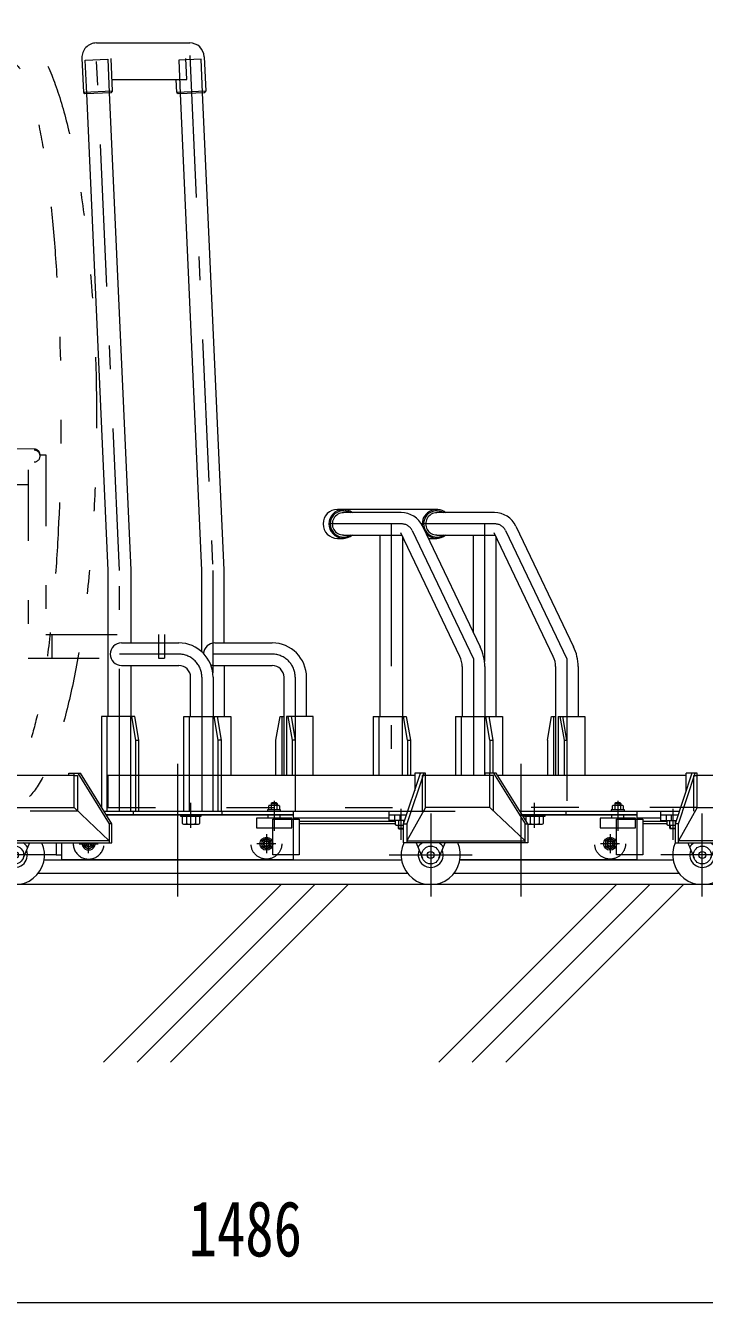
# Model space of a CAD drawing. Units: millimetres, scale not verified. Extents: x -5740 to 5740, y -4020 to 4020.
# Drawn here: x -4037 to -3464, y -2554 to -1476 of the extents above; entities that cross this region are included whole.
import ezdxf
from ezdxf.enums import TextEntityAlignment as Align

# ---------------------------------------------------------------- set-up
doc = ezdxf.new("R2010")
doc.units = ezdxf.units.MM
doc.header["$LTSCALE"] = 10
for name, pattern in [('USER2', [10, 4, -6]), ('USER4', [24, 12, -5, 2, -5]), ('USER5', [25, 6, -5, 2, -5, 2, -5])]:
    doc.linetypes.add(name, pattern=pattern)
for name, color, linetype, lineweight in [('0-0_0', 7, 'Continuous', 18), ('0-3_2-03BODL', 2, 'Continuous', 18), ('0-5_2-43THIN', 4, 'Continuous', 18), ('0-9_2-A', 7, 'Continuous', 18), ('0-A_2-B', 7, 'Continuous', 18), ('0-B_2-C', 7, 'Continuous', 18), ('0-D_2-E', 6, 'USER5', 18), ('0-E_2-F', 3, 'Continuous', 18)]:
    doc.layers.add(name, color=color, linetype=linetype, lineweight=lineweight)
doc.styles.add('ＭＳ ゴシック', font='')
doc.styles.get('ＭＳ ゴシック').set_extended_font_data('MS Gothic')

# ---------------------------------------------------------------- blocks, each defined once
blk = doc.blocks.new('CCS-FR-RACK-BK-FRT1_10')
at = {"layer": '0-A_2-B'}
for p, q in [((-71.16, 316.75), (-154.98, 316.75)), ((-101.29, 314), (-149.95, 314)), ((-22.5, 314), (-71.16, 314)), ((-83.24, 302.62), (-34.6, 200.78)), ((-4.46, 302.62), (44.19, 200.78)), ((-154.98, 292.25), (-149.95, 292.25)), ((-149.95, 295), (-100.66, 295)), ((-119.31, 295), (-119.31, 142)), ((-51.74, 192.59), (-101.65, 297.07)), ((-100.31, 294.27), (-100.31, 142)), ((-78.29, 292.25), (-71.16, 292.25)), ((-71.16, 295), (-21.87, 295)), ((-40.53, 295), (-40.53, 213.19)), ((27.04, 192.59), (-22.86, 297.07)), ((-21.53, 294.27), (-21.53, 142)), ((-49.79, 183.97), (-49.79, 142)), ((-30.79, 183.97), (-30.79, 142)), ((29, 183.97), (29, 92)), ((48, 183.97), (48, 142)), ((-124.96, 142), (-96.98, 142)), ((-124.96, 142), (-124.96, 92)), ((-120.27, 142), (-120.27, 92)), ((-100.57, 142), (-100.57, 92)), ((-95.97, 122), (-99.45, 142)), ((-96.98, 142), (-93.51, 122)), ((-55.44, 142), (-15.88, 142)), ((-55.44, 142), (-55.44, 92)), ((-50.75, 142), (-50.75, 92)), ((-31.05, 142), (-31.05, 92)), ((-26.45, 122), (-29.92, 142)), ((-27.46, 142), (-23.99, 122)), ((-15.88, 142), (-15.88, 92)), ((22.19, 122), (25.67, 142)), ((25.67, 142), (29, 142)), ((27.23, 142), (27.23, 92)), ((31.05, 142), (31.05, 92)), ((31.05, 142), (53.64, 142)), ((32.61, 142), (36.09, 122)), ((38.55, 122), (35.07, 142)), ((53.64, 142), (53.64, 92)), ((-95.97, 122), (-93.51, 122)), ((-95.97, 122), (-95.97, 92)), ((-93.51, 122), (-93.51, 92)), ((-26.45, 122), (-23.99, 122)), ((-26.45, 122), (-26.45, 94)), ((-23.99, 122), (-23.99, 94)), ((22.19, 122), (22.19, 92)), ((36.09, 122), (36.09, 92)), ((139.25, 92), (-19.86, 92)), ((144.06, 94), (129.9, 51.19)), ((132.72, 51.19), (146.87, 94)), ((148.52, 94), (139.25, 94)), ((139.25, 79.48), (139.25, 94)), ((148.52, 65), (148.52, 94)), ((202.68, 92), (148.52, 92)), ((198.34, 94), (208.07, 94)), ((198.34, 92), (198.34, 94)), ((202.68, 65), (202.68, 94)), ((205.77, 94), (232.37, 51.19)), ((234.67, 51.19), (208.07, 94)), ((148.52, 65), (132.72, 36.99)), ((148.52, 65), (202.68, 65)), ((202.68, 65), (232.37, 36.99)), ((-1.21, 62), (133.47, 62)), ((117.78, 54), (117.78, 62)), ((117.78, 59), (132.48, 59)), ((117.78, 54), (130.83, 54)), ((122.6, 54), (122.6, 59)), ((125.48, 50.45), (125.48, 54)), ((126.67, 54), (126.67, 59)), ((130.08, 51.74), (130.08, 54)), ((129.9, 50), (123.96, 50)), ((125.28, 47.5), (125.28, 50)), ((125.28, 47.5), (125.78, 47)), ((125.28, 47.5), (129.9, 47.5)), ((129.78, 47), (125.78, 47)), ((129.9, 47.12), (129.78, 47)), ((232.37, 36.99), (132.72, 36.99)), ((140.59, 35.35), (145.81, 22.23)), ((164.97, 35.35), (159.75, 22.23))]:
    blk.add_line(p, q, dxfattribs=at)
at = {"layer": '0-A_2-B', "color": 3, "linetype": 'USER4'}
for p, q in [((-100.97, 304.5), (-162.19, 304.5)), ((-109.81, 304.5), (-109.81, 92)), ((-22.19, 304.5), (-83.4, 304.5)), ((-31.03, 304.5), (-31.03, 188.27)), ((-91.95, 298.81), (-40.29, 190.65)), ((-13.17, 298.81), (38.5, 190.65)), ((-40.29, 190.65), (-40.29, 92)), ((38.5, 190.65), (38.5, 62)), ((0, -10), (0, 102)), ((127.78, 64), (127.78, 37.9)), ((152.78, -10), (152.78, 60)), ((187.78, 25), (117.78, 25))]:
    blk.add_line(p, q, dxfattribs=at)
at = {"layer": '0-A_2-B', "color": 3, "linetype": 'USER2'}
for p, q in [((202.68, 92), (205.64, 92)), ((205.64, 92), (205.64, 62)), ((148.52, 65), (-3.08, 65)), ((205.64, 62), (133.47, 62))]:
    blk.add_line(p, q, dxfattribs=at)
at = {"layer": '0-A_2-B', "color": 3}
for p, q in [((125.68, 50), (125.68, 47.1)), ((129.88, 50), (129.88, 47.1))]:
    blk.add_line(p, q, dxfattribs=at)
at = {"layer": '0-A_2-B'}
for points in [[(36.09, 122), (38.55, 122), (38.55, 92)], [(123.96, 50), (123.18, 50.45), (123.18, 54)], [(129.9, 35.35), (234.67, 35.35), (234.67, 51.19), (232.37, 51.19), (232.37, 35.35)], [(132.72, 35.35), (132.72, 51.19), (129.9, 51.19), (129.9, 35.35)]]:
    blk.add_lwpolyline(points, dxfattribs=at)
at = {"layer": '0-A_2-B', "color": 3, "linetype": 'USER2'}
blk.add_lwpolyline([(145.56, 62), (145.56, 92), (148.52, 92)], dxfattribs=at)
at = {"layer": '0-A_2-B'}
for radius in [7.5, 3]:
    blk.add_circle((152.78, 25), radius, dxfattribs=at)
for centre, radius, start, end in [((-154.98, 304.5), 12.25, 90, 270), ((-101.29, 294), 20, 25.53151, 90), ((-22.5, 294), 20, 25.53151, 90), ((-69.79, 183.97), 39, 0, 25.53151), ((9, 183.97), 39, 0, 25.53151), ((-69.79, 183.97), 20, 0, 25.53151), ((9, 183.97), 20, 0, 25.53151), ((124.33, 52.14), 2.04, 244.26988, 304.28792), ((127.78, 57.73), 7.63, 252.4633, 286.11698), ((152.78, 25), 25, 155.5351, 24.4649), ((152.78, 25), 12.5, 124.07841, 148.55406), ((152.78, 25), 12.5, 31.44594, 55.92159), ((152.78, 25), 10.5, 157.26885, 22.73115)]:
    blk.add_arc(centre, radius, start, end, dxfattribs=at)
at = {"layer": '0-A_2-B', "color": 3, "linetype": 'USER4'}
for centre in [(-100.97, 294.5), (-22.19, 294.5)]:
    blk.add_arc(centre, 10, 25.53151, 90, dxfattribs=at)
at = {"layer": '0-A_2-B'}
for centre, major_axis, start_param, end_param in [((-150.12, 304.5), (12.25, 0), 0.8875227, 5.3956627), ((-149.95, 304.5), (11.25, 0), 1.005527, 5.2776581), ((-149.95, 304.5), (9.5, 0), 1.5707963, 4.712389), ((-71.34, 304.5), (12.25, 0), 0.8875227, 3.291583), ((-71.16, 304.5), (11.25, 0), 1.005527, 5.2776581), ((-71.16, 304.5), (9.5, 0), 1.5707963, 4.712389), ((-71.34, 304.5), (12.25, 0), 3.894806, 5.3956627)]:
    blk.add_ellipse(centre, major_axis=major_axis, ratio=0.984808, start_param=start_param, end_param=end_param, dxfattribs=at)
at = {"layer": '0-B_2-C', "color": 3, "linetype": 'USER4'}
for p, q in [((11.29, 47.9), (11.29, 69)), ((81.5, 70.61), (81.5, 45.3)), ((83, 34.5), (67, 34.5)), ((75, 42.5), (75, 26.5))]:
    blk.add_line(p, q, dxfattribs=at)
at = {"layer": '0-B_2-C'}
for p, q in [((79, 68.5), (79, 67)), ((79.2, 63), (79.2, 66.55)), ((83.8, 66.55), (83.8, 63)), ((84, 68.5), (84, 67)), ((97.5, 59), (0.65, 59)), ((0.65, 59), (97.5, 59)), ((3.78, 57.4), (3.78, 53.96)), ((7.53, 57.4), (7.53, 51.6)), ((15.04, 57.4), (15.04, 51.6)), ((37.5, 62), (37.5, 59)), ((97.5, 62), (97.5, 55.23)), ((5.5, 50.9), (17.59, 50.9)), ((97.5, 25.23), (97.5, 21)), ((97.5, 21), (-51.71, 21))]:
    blk.add_line(p, q, dxfattribs=at)
at = {"layer": '0-B_2-C', "color": 4}
for p, q in [((79.4, 67), (79.4, 68.9)), ((83.6, 67), (83.6, 68.9))]:
    blk.add_line(p, q, dxfattribs=at)
at = {"layer": '0-B_2-C', "color": 3, "linetype": 'USER2'}
for p, q in [((76.5, 56), (76.5, 59)), ((86.5, 56), (86.5, 59)), ((97.5, 55.23), (97.5, 25.23))]:
    blk.add_line(p, q, dxfattribs=at)
at = {"layer": '0-B_2-C'}
for points in [[(76.9, 63), (76.9, 66.55), (77.68, 67), (85.32, 67), (86.1, 66.55), (86.1, 63)], [(79.5, 69), (79, 68.5), (84, 68.5), (83.5, 69)], [(102.5, 55.23), (102.5, 25.23), (80.5, 25.23), (80.5, 55.23)], [(75, 29.88), (79, 32.19), (79, 36.81), (75, 39.12), (71, 36.81), (71, 32.19)]]:
    blk.add_lwpolyline(points, close=True, dxfattribs=at)
for points in [[(19.79, 59), (19.79, 57.4), (2.79, 57.4), (2.79, 59)], [(17.59, 50.9), (18.79, 51.6), (18.79, 57.4)], [(87, 62), (87, 63), (76, 63), (76, 62)]]:
    blk.add_lwpolyline(points, dxfattribs=at)
at = {"layer": '0-B_2-C', "color": 3, "linetype": 'USER2'}
blk.add_lwpolyline([(96.5, 56), (66.5, 56), (66.5, 48), (96.5, 48)], close=True, dxfattribs=at)
blk.add_circle((75, 34.5), 13, dxfattribs=at)
at = {"layer": '0-B_2-C'}
for radius in [5.5, 3.82, 2.1]:
    blk.add_circle((75, 34.5), radius, dxfattribs=at)
at = {"layer": '0-B_2-C', "color": 3}
blk.add_circle((75, 34.5), 2.5, dxfattribs=at)
at = {"layer": '0-B_2-C'}
for centre, radius, start, end in [((78.05, 64.86), 2.04, 55.71208, 115.73012), ((81.5, 59.27), 7.63, 72.4633, 107.5367), ((84.95, 64.86), 2.04, 64.26988, 124.28792), ((5.66, 53.78), 2.88, 266.94825, 310.72682), ((11.29, 61.36), 10.46, 248.97459, 291.02541), ((16.92, 53.78), 2.88, 229.27318, 270)]:
    blk.add_arc(centre, radius, start, end, dxfattribs=at)
blk = doc.blocks.new('CCS-FR-CYC-BK-FRT_8')
at = {"layer": '0-D_2-E'}
for p, q in [((18.99, 366.78), (168.99, 366.78)), ((169.07, 367.64), (138.07, 368.13)), ((18.99, 356.78), (168.99, 356.78)), ((173.99, 362.7), (178.99, 362.7)), ((173.99, 361.78), (173.99, 362.64)), ((178.99, 362.7), (178.99, 201.21)), ((163.99, 350.2), (163.99, 191.21)), ((113.99, 337.7), (163.99, 337.7)), ((183.99, 211.21), (183.99, 191.21)), ((273.99, 211.21), (273.99, 191.21)), ((163.99, 191.21), (278.99, 191.21))]:
    blk.add_line(p, q, dxfattribs=at)
blk.add_lwpolyline([(178.99, 211.21), (278.99, 211.21), (278.99, 191.21)], dxfattribs=at)
for centre, start, end in [((168.99, 361.78), 270, 90), ((168.99, 362.64), 0, 89.09167)]:
    blk.add_arc(centre, 5, start, end, dxfattribs=at)
for major_axis, ratio in [((0, -330), 0.22373), ((0, -300), 0.146103)]:
    blk.add_ellipse((147.82, 395.2), major_axis=major_axis, ratio=ratio, dxfattribs=at)
blk = doc.blocks.new('CCS-RACK-L-FRT1_11')
at = {"layer": '0-0_0'}
for p, q in [((-68.43, 710.5), (10.35, 710.5)), ((-54.89, 669.83), (-56.12, 697.26)), ((-0.58, 668.73), (-1.07, 679.67)), ((-47.33, 204), (1.04, 204)), ((31.46, 204), (79.83, 204)), ((-47.33, 185), (1.04, 185)), ((-39.48, 185), (-39.48, 142)), ((31.46, 185), (79.83, 185)), ((39.31, 185), (39.31, 142)), ((11.04, 142), (11.04, 175)), ((30.04, 175), (30.04, 142)), ((89.83, 92), (89.83, 175)), ((108.83, 142), (108.83, 175)), ((-64.13, 142), (-64.13, 65.35)), ((-59.44, 62), (-59.44, 142)), ((-39.74, 142), (-39.74, 62)), ((10.08, 62), (10.08, 142)), ((29.78, 142), (29.78, 62)), ((88.06, 142), (88.06, 92)), ((-35.14, 122), (-32.68, 122)), ((36.84, 122), (36.84, 62)), ((99.38, 122), (99.38, 92)), ((5.4, 92), (-32.68, 92)), ((200.09, 92), (36.84, 92)), ((263.52, 92), (209.35, 92)), ((263.52, 65), (263.52, 94)), ((79, 68.5), (79, 67)), ((79.2, 63), (79.2, 66.55)), ((83.8, 66.55), (83.8, 63)), ((84, 68.5), (84, 67)), ((-62.05, 62), (194.31, 62)), ((-60.18, 59), (97.5, 59)), ((97.5, 59), (-60.18, 59)), ((-37.5, 62), (-37.5, 59)), ((7.53, 57.4), (7.53, 51.6)), ((15.04, 57.4), (15.04, 51.6)), ((37.5, 62), (37.5, 59)), ((97.5, 62), (97.5, 55.23)), ((178.61, 59), (193.32, 59)), ((183.44, 54), (183.44, 59)), ((186.31, 54), (186.31, 50.45)), ((187.5, 59), (187.5, 54)), ((190.91, 51.74), (190.91, 54)), ((186.11, 47.5), (190.73, 47.5)), ((190.73, 51.19), (193.55, 51.19)), ((293.21, 35.35), (293.21, 51.19)), ((-102.5, 35.35), (-102.5, 25.23)), ((-97.5, 21), (-97.5, 35.35)), ((-79, 35.35), (-79, 32.19)), ((-71, 32.19), (-71, 35.35)), ((201.43, 35.35), (206.64, 22.23)), ((220.58, 22.23), (225.8, 35.35)), ((-102.5, 25.23), (-97.5, 25.23))]:
    blk.add_line(p, q, dxfattribs=at)
at = {"layer": '0-0_0', "color": 3, "linetype": 'USER4'}
for p, q in [((1.04, 194.5), (-48.98, 194.5)), ((79.83, 194.5), (29.81, 194.5)), ((20.54, 175), (20.54, 62)), ((99.33, 175), (99.33, 62)), ((0, 102), (0, -10)), ((11.29, 47.9), (11.29, 69)), ((81.5, 70.61), (81.5, 45.3)), ((188.61, 37.9), (188.61, 64)), ((213.61, 60), (213.61, -10)), ((-83, 34.5), (-67, 34.5)), ((-75, 26.5), (-75, 35.35)), ((83, 34.5), (67, 34.5)), ((75, 42.5), (75, 26.5)), ((178.61, 25), (248.61, 25))]:
    blk.add_line(p, q, dxfattribs=at)
at = {"layer": '0-0_0', "color": 3, "linetype": 'USER2'}
for p, q in [((36.84, 92), (5.4, 92)), ((76.5, 56), (76.5, 59)), ((86.5, 56), (86.5, 59)), ((97.5, 55.23), (97.5, 25.23))]:
    blk.add_line(p, q, dxfattribs=at)
at = {"layer": '0-0_0', "color": 4}
for p, q in [((79.4, 67), (79.4, 68.9)), ((83.6, 67), (83.6, 68.9))]:
    blk.add_line(p, q, dxfattribs=at)
at = {"layer": '0-0_0', "color": 3}
for p, q in [((186.51, 50), (186.51, 47.1)), ((190.71, 47.1), (190.71, 50))]:
    blk.add_line(p, q, dxfattribs=at)
at = {"layer": '0-0_0'}
for points in [[(-80.67, 697.7), (-79.37, 668.73), (-78.32, 667.78), (-55.85, 668.79), (-54.89, 669.83), (-79.37, 668.73)], [(-55.33, 679.67), (7.85, 679.67), (7.06, 697.26)], [(22.59, 698.8), (23.89, 669.83), (-0.58, 668.73), (0.46, 667.78), (22.94, 668.79), (23.89, 669.83)], [(-57.59, 668.71), (-39.48, 265.46), (-39.48, 204)], [(39.31, 204), (39.31, 265.46), (21.19, 668.71)], [(-58.48, 142), (-58.48, 265.04), (-76.57, 667.86)], [(2.21, 667.86), (20.31, 265.04), (20.31, 196.68)], [(-32.68, 62), (-32.68, 122), (-36.15, 142), (-64.13, 142)], [(-35.14, 62), (-35.14, 122), (-38.61, 142)], [(5.4, 62), (5.4, 142), (44.95, 142), (44.95, 92)], [(34.38, 62), (34.38, 122), (30.91, 142)], [(33.37, 142), (36.84, 122), (34.38, 122)], [(83.03, 92), (83.03, 122), (86.5, 142), (89.83, 142)], [(114.47, 92), (114.47, 142), (91.88, 142), (91.88, 92)], [(96.92, 92), (96.92, 122), (93.45, 142)], [(95.91, 142), (99.38, 122), (96.92, 122)], [(266.6, 94), (293.21, 51.19), (295.5, 51.19), (295.5, 35.35), (190.73, 35.35), (190.73, 51.19), (204.89, 94)], [(207.71, 94), (193.55, 51.19), (193.55, 35.35)], [(209.35, 65), (209.35, 94), (200.09, 94), (200.09, 79.48)], [(295.5, 51.19), (268.9, 94), (259.17, 94), (259.17, 92)], [(19.79, 59), (19.79, 57.4), (2.79, 57.4), (2.79, 59)], [(3.78, 57.4), (3.78, 51.6), (4.99, 50.9), (17.59, 50.9), (18.79, 51.6), (18.79, 57.4)], [(87, 62), (87, 63), (76, 63), (76, 62)], [(191.66, 54), (178.61, 54), (178.61, 62)], [(190.73, 50), (184.79, 50), (184.01, 50.45), (184.01, 54)], [(186.11, 50), (186.11, 47.5), (186.61, 47), (190.61, 47), (190.73, 47.12)], [(97.5, 25.23), (97.5, 21), (-97.5, 21)], [(-79, 32.19), (-75, 29.88), (-71, 32.19)]]:
    blk.add_lwpolyline(points, dxfattribs=at)
at = {"layer": '0-0_0', "color": 3, "linetype": 'USER2'}
for points in [[(-76.57, 667.86), (-77.83, 695.87), (-58.85, 696.72), (-57.59, 668.71)], [(21.19, 668.71), (19.93, 696.72), (0.95, 695.87), (2.21, 667.86)], [(-32.68, 92), (-58.69, 92), (-58.69, 65), (209.35, 65)], [(194.31, 62), (266.47, 62), (266.47, 92), (263.52, 92)], [(209.35, 92), (206.4, 92), (206.4, 62)]]:
    blk.add_lwpolyline(points, dxfattribs=at)
at = {"layer": '0-0_0', "color": 3, "linetype": 'USER4'}
for points in [[(-48.98, 62), (-48.98, 265.25), (-68.51, 699.96)], [(10.28, 699.96), (29.81, 265.25), (29.81, 178.71)]]:
    blk.add_lwpolyline(points, dxfattribs=at)
at = {"layer": '0-0_0'}
for points in [[(76.9, 63), (76.9, 66.55), (77.68, 67), (85.32, 67), (86.1, 66.55), (86.1, 63)], [(79.5, 69), (79, 68.5), (84, 68.5), (83.5, 69)], [(209.35, 65), (193.55, 36.99), (293.21, 36.99), (263.52, 65)], [(102.5, 55.23), (102.5, 25.23), (80.5, 25.23), (80.5, 55.23)], [(75, 29.88), (79, 32.19), (79, 36.81), (75, 39.12), (71, 36.81), (71, 32.19)]]:
    blk.add_lwpolyline(points, close=True, dxfattribs=at)
at = {"layer": '0-0_0', "color": 3, "linetype": 'USER2'}
blk.add_lwpolyline([(96.5, 56), (66.5, 56), (66.5, 48), (96.5, 48)], close=True, dxfattribs=at)
blk.add_circle((75, 34.5), 13, dxfattribs=at)
at = {"layer": '0-0_0'}
for centre, radius in [((75, 34.5), 5.5), ((75, 34.5), 3.82), ((75, 34.5), 2.1), ((213.61, 25), 7.5), ((213.61, 25), 3)]:
    blk.add_circle(centre, radius, dxfattribs=at)
at = {"layer": '0-0_0', "color": 3}
blk.add_circle((75, 34.5), 2.5, dxfattribs=at)
at = {"layer": '0-0_0'}
for centre, radius, start, end in [((-68.43, 698.25), 12.25, 90, 182.57212), ((10.35, 698.25), 12.25, 2.57212, 90), ((-47.33, 194.5), 9.5, 90, 270), ((1.04, 175), 29, 0, 90), ((31.46, 194.5), 9.5, 90, 176.53454), ((79.83, 175), 29, 0, 90), ((1.04, 175), 10, 0, 90), ((31.46, 194.5), 9.5, 248.80155, 270), ((79.83, 175), 10, 0, 90), ((78.05, 64.86), 2.04, 55.71208, 115.73012), ((81.5, 59.27), 7.63, 72.4633, 107.5367), ((84.95, 64.86), 2.04, 64.26988, 124.28792), ((5.66, 53.78), 2.88, 270, 310.72682), ((11.29, 61.36), 10.46, 248.97459, 291.02541), ((16.92, 53.78), 2.88, 229.27318, 270), ((185.16, 52.14), 2.04, 244.26988, 304.28792), ((188.61, 57.73), 7.63, 252.4633, 286.11698), ((-75, 34.5), 5.5, 171.07377, 8.92623), ((-75, 34.5), 3.82, 167.08935, 12.91065), ((-75, 34.5), 2.1, 156.02246, 23.97754), ((213.61, 25), 25, 155.5351, 24.4649), ((213.61, 25), 12.5, 124.07841, 148.55406), ((213.61, 25), 12.5, 31.44594, 55.92159), ((213.61, 25), 10.5, 157.26885, 22.73115)]:
    blk.add_arc(centre, radius, start, end, dxfattribs=at)
at = {"layer": '0-0_0', "color": 3, "linetype": 'USER4'}
for centre in [(1.04, 175), (79.83, 175)]:
    blk.add_arc(centre, 19.5, 0, 90, dxfattribs=at)
at = {"layer": '0-0_0', "color": 3, "linetype": 'USER2'}
blk.add_arc((-75, 34.5), 13, 176.23607, 3.76393, dxfattribs=at)
at = {"layer": '0-0_0', "color": 3}
blk.add_arc((-75, 34.5), 2.5, 160.04038, 19.95962, dxfattribs=at)

msp = doc.modelspace()

# ---------------------------------------------------------------- linework, layer by layer
at = {"layer": '0-3_2-03BODL', "color": 7}
msp.add_line((-1423.7, -2200.95), (-4798.7, -2200.95), dxfattribs=at)
at = {"layer": '0-5_2-43THIN'}
for p, q in [((-3971.19, -2350.95), (-3821.19, -2200.95)), ((-3942.91, -2350.95), (-3792.91, -2200.95)), ((-3914.63, -2350.95), (-3764.63, -2200.95)), ((-3688.35, -2350.95), (-3538.35, -2200.95)), ((-3660.07, -2350.95), (-3510.07, -2200.95)), ((-3631.78, -2350.95), (-3481.78, -2200.95))]:
    msp.add_line(p, q, dxfattribs=at)
at = {"layer": '0-9_2-A'}
for p, q in [((-3811.2, -2144.62), (-3730.08, -2144.62)), ((-3521.2, -2144.62), (-3500.91, -2144.62)), ((-3724.68, -2147.62), (-3806.2, -2147.62)), ((-3724.68, -2149.62), (-3806.2, -2149.62)), ((-3495.51, -2147.62), (-3516.2, -2147.62)), ((-3495.51, -2149.62), (-3516.2, -2149.62)), ((-4021.26, -2180.12), (-3719.73, -2180.12)), ((-3670.43, -2180.12), (-3490.56, -2180.12)), ((-3714.56, -2191.62), (-4026.43, -2191.62)), ((-3485.39, -2191.62), (-3675.6, -2191.62))]:
    msp.add_line(p, q, dxfattribs=at)
at = {"layer": '0-E_2-F'}
msp.add_line((-4577.2, -2553.71), (-3091.2, -2553.71), dxfattribs=at)

# ---------------------------------------------------------------- block references
at = {"layer": '0-A_2-B'}
for p in [(-4198.7, -2200.95), (-3618.7, -2200.95)]:
    msp.add_blockref('CCS-FR-RACK-BK-FRT1_10', p, dxfattribs=at)
at = {"layer": '0-B_2-C'}
msp.add_blockref('CCS-RACK-L-FRT1_11', (-3908.7, -2200.95), dxfattribs=at)
at = {"layer": '0-D_2-E'}
msp.add_blockref('CCS-FR-CYC-BK-FRT_8', (-4198.7, -2200.95), dxfattribs=at)

# ---------------------------------------------------------------- texts
at = {"layer": '0-E_2-F', "color": 7, "style": 'ＭＳ ゴシック', "width": 0.75}
msp.add_text('1486', height=46.89, dxfattribs=at).set_placement((-3899.39, -2528.91), align=Align.BOTTOM_LEFT)

doc.saveas('drawing.dxf')
